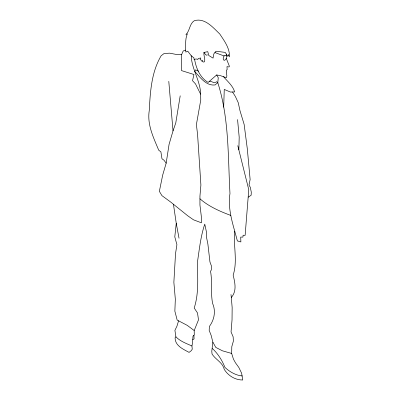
<?xml version="1.0" encoding="UTF-8"?>
<svg xmlns="http://www.w3.org/2000/svg" width="400" height="400" viewBox="0 0 400 400"><rect width="100%" height="100%" fill="white"/><g stroke="black" fill="none" stroke-linecap="round" stroke-linejoin="round"><path stroke-width="0.6" d="M234.77 231.185C233.155 245.82 237.835 260.91 233.16 275.12C234.92 282.55 237.04 291.13 231.32 297.46L232.155 307.59L232.035 319.865L231.05 331.945L233.14 336.84L233.385 341.1L231.79 346.7L231.665 353.44L233.46 359.205L235.48 362.825L238.83 367.455L241.645 373.255L242.71 380C235.22 380.05 228.145 375.715 224.27 369.415C222.71 362.435 215.58 359.68 212.045 354.015L211.78 351.285L212.855 342.155L211.135 335.345L209.17 330.38L209.415 326.405C214.315 319.79 215.995 311.225 212.635 303.49C210.465 292.8 212.535 281.85 210.51 271.22L211.32 269.995L211.335 265.715L209.955 262L207.885 244.075L206.505 237.26L206.425 231.91L204.765 224.135C200.595 236.49 199.35 249.555 197.4 262.385C197.57 277.645 199.01 293.2 194.2 308.01L197.51 312.97L198.5 319.84L194.2 330.525L194.28 334.9L192.985 336.21L192.495 343.225L191.93 345.985L192.265 349.17L191.265 350.695L189.08 352.375C183.17 349.17 175.125 345.8 175.075 337.885L175.885 336.815L174.915 330.36L176.94 326.2L178.575 320.815M185.6 50.09L185.86 52.075L187.735 51.15L191.215 55.71L193.94 57.885L194.04 59.325L196.245 58.97L197.845 59.46L198.175 58.515L200.77 57.975L200.07 59.47L201.265 60.255L202.62 60.515L201.88 61.465L203.895 62.105L204.68 61.325C205.175 58.315 203.53 55.435 203.94 52.46L207.755 51.655L208.76 55.48L213.045 58.11L213.85 53.86L215.99 51.235L225.23 52.395L227.845 56.455L228.515 54.52L229.385 56.88C230.005 48.285 224.235 40.8 219.76 33.985C212.965 27.515 204.9 17.58 194.33 20.695C189.365 23.8 190.005 30.72 185.9 34.595L187.365 33.86C185.06 39 185.82 44.645 185.6 50.09L183.195 50.99L181.64 54.5L181.5 70.59L193.95 74.51L192.535 80.715L195.505 83.905L200.645 94.2L200.76 100.03L196.39 124.605L197.585 134.54L200.9 185.015L199.945 196.16L199.945 204.99L201.285 216.14L201.405 222.8L193.51 219.82L187.745 215.79L170.895 202.205L161.935 195.63L159.355 191.34L162.695 175.045L166.17 163.175L169.07 144.38L173.02 130.89L175.775 122.93L180.205 95.79M238.845 149.82L239.195 137.21L237.565 119.56M223.68 107.155L224.26 89.43L230.445 92.055L234.65 91.91C232.905 85.77 227.545 81.41 223.5 76.67M226.2 55.67L225.18 55.32L224.245 55.685L223.48 57.15L223.185 59L223.655 60.04L224.765 60.31L226.705 58.105L226.705 56.195L226.2 55.67L226.325 54.095M173.44 204.255L176.25 223.31L174.79 236.85L176.91 244.655L175.52 253.715L173.865 282.34L175.33 299.21L174.86 311.155L177.17 320.08L187.26 325.375L194.2 330.525M191.215 55.71C191.6 68.955 200.395 80.77 200.645 94.2M226.365 58.605L229.4 66.26L229.02 66.965L226.985 66.635L227.15 69.62L226.385 70.22L226.745 71.39L226.25 72.845L226.86 75.505L226.655 77.35L226.06 77.63L220.36 75.63L216.67 74.955L208.11 82.425C200.035 77.7 196.05 68.12 194.575 59.24M207.525 54.825L206.505 55.2L205.535 54.61L203.94 52.46M248.295 197.175L251.14 195.225L251.28 192.135L250.315 187.305L249.015 185.045L250.13 179.53L247.3 148.745L244.135 124.39L239.99 110.7L238.225 102.63L235.405 96.525L232.545 91.985M192.74 339.715L194.06 338.895L193.93 335.25M181.64 54.5L177.095 54.6L169.655 53.17L164.105 53.51L161.15 55.755C151.39 72.235 150.255 91.875 149.26 110.545C146.98 124.48 153.52 137.68 158.725 150.205L160.89 151.875L161.975 158.76L164.045 160.275L166.17 163.175M242.285 375.95C235.775 375.42 229.615 371.78 224.96 367.42C222.055 360.24 218.06 353.78 212.345 348.5M209.32 81.36L211.69 81.695L213.795 82.605L215.53 82.395L216.685 81.725L217.79 82.67C229.22 118.46 227.915 156.435 229.975 193.51C227.42 209.83 233.4 225.345 237.35 240.9L240.875 241.935L240.715 237.1L242.93 237.1L243.105 235.23L245.13 235.375L248.765 189.7L237.79 145.655M231.665 353.44L222.445 350.815L215.805 347.41L212.855 342.155M214.92 52.545L224.105 55.96M230.835 215.435C219.845 211.375 208.87 206.555 199.945 198.8M191.93 345.985C186.335 343.47 180.225 341.31 175.885 336.815M198.45 71.19L195.585 69.82L194.795 71.48C200.155 77.305 206.105 86.07 215.065 84.955L217.79 82.67L218.265 77.72L216.67 74.955M176.25 223.31L179.03 238.23M230.985 294.51L231.32 297.46M168.785 81.33L173.02 130.89"/></g></svg>
